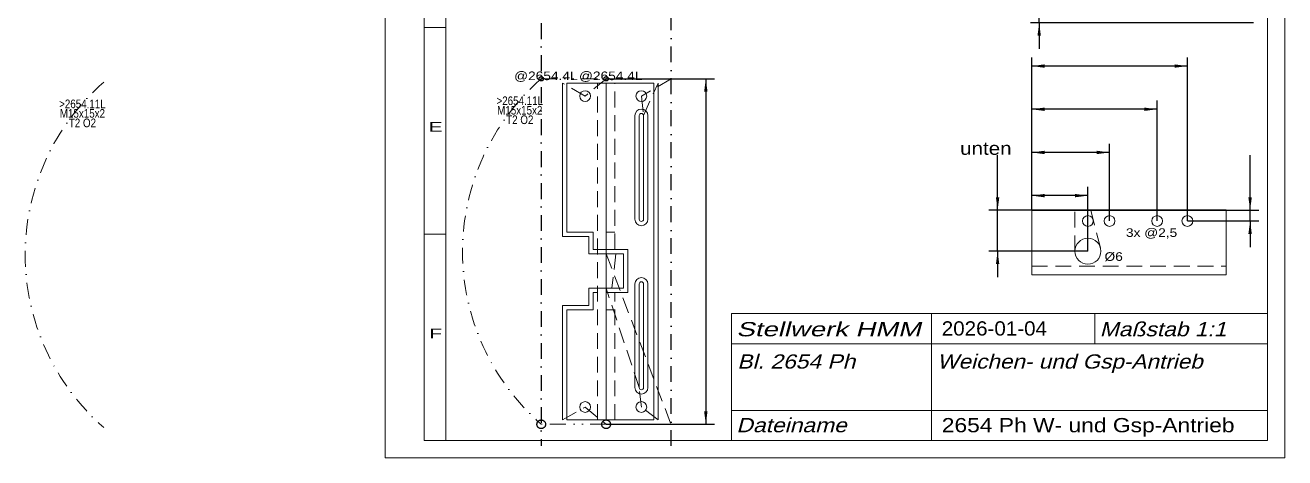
# Model space of a CAD drawing. Extents: x -82 to 209, y 1 to 296.
# Drawn here: x -82.2 to 209, y 1 to 101.2 of the extents above; entities that cross this region are included whole.
import ezdxf
from ezdxf.enums import TextEntityAlignment as Align

# ---------------------------------------------------------------- set-up
doc = ezdxf.new("R2010")
doc.units = 0
doc.header["$LTSCALE"] = 7.305531
for name, pattern in [('DASHDOT', [1, 0.5, -0.25, 0, -0.25]), ('DASHED', [0.75, 0.5, -0.25]), ('DIVIDE', [1.25, 0.5, -0.25, 0, -0.25, 0, -0.25]), ('PHANTOM', [2.5, 1.25, -0.25, 0.25, -0.25, 0.25, -0.25])]:
    doc.linetypes.add(name, pattern=pattern)
for name, color, linetype, lineweight in [('2654_11 RIEGELSCHIEBER', 171, 'CONTINUOUS', 13), ('2654_11L', 30, 'CONTINUOUS', 13), ('2654_11R', 14, 'CONTINUOUS', 13), ('2654_1_3 RAHMEN', 7, 'CONTINUOUS', 13), ('2654___ W-_ GSP-_ SIGNAL-ANTRIEB', 230, 'CONTINUOUS', 13), ('BEMAßUNG', 7, 'CONTINUOUS', 25), ('BESCHRIFTUNG', 7, 'CONTINUOUS', 25), ('MITTELLINIEN', 5, 'DASHDOT', 25), ('STANDARD', 7, 'CONTINUOUS', 0)]:
    doc.layers.add(name, color=color, linetype=linetype, lineweight=lineweight)
doc.styles.add('Arial', font='arial.ttf')

# ---------------------------------------------------------------- blocks, each defined once
blk = doc.blocks.new('D403860736')
at = {"layer": 'BEMAßUNG', "color": 172}
for p, q in [((142.6, 58.35), (142.6, 71.09)), ((195.48, 58.35), (140.6, 58.35)), ((142.6, 48.85), (142.6, 58.35)), ((163.48, 48.85), (140.6, 48.85)), ((142.6, 48.85), (142.6, 42.81))]:
    blk.add_line(p, q, dxfattribs=at)
at = {"layer": 'BEMAßUNG'}
for points in [[(142.6, 58.35), (142.21, 61.32), (142.99, 61.32)], [(142.6, 48.85), (142.99, 45.87), (142.21, 45.87)]]:
    blk.add_solid(points, dxfattribs=at)
blk = doc.blocks.new('D403860992')
at = {"layer": 'BEMAßUNG', "color": 172}
for p, q in [((152.21, 104.22), (152.21, 116.96)), ((160.75, 104.22), (150.21, 104.22)), ((152.21, 101.72), (152.21, 104.22)), ((201.75, 101.72), (150.21, 101.72)), ((152.21, 101.72), (152.21, 95.68))]:
    blk.add_line(p, q, dxfattribs=at)
at = {"layer": 'BEMAßUNG'}
for points in [[(152.21, 104.22), (151.82, 107.2), (152.6, 107.2)], [(152.21, 101.72), (152.6, 98.75), (151.82, 98.75)]]:
    blk.add_solid(points, dxfattribs=at)
blk = doc.blocks.new('D403861248')
at = {"layer": 'BEMAßUNG', "color": 172}
for p, q in [((200.98, 58.35), (200.98, 71.09)), ((150.48, 58.35), (202.98, 58.35)), ((200.98, 55.85), (200.98, 58.35)), ((186.48, 55.85), (202.98, 55.85)), ((200.98, 55.85), (200.98, 49.81))]:
    blk.add_line(p, q, dxfattribs=at)
at = {"layer": 'BEMAßUNG'}
for points in [[(200.98, 58.35), (200.58, 61.32), (201.37, 61.32)], [(200.98, 55.85), (201.37, 52.87), (200.58, 52.87)]]:
    blk.add_solid(points, dxfattribs=at)
blk = doc.blocks.new('D403861504')
at = {"layer": 'BEMAßUNG', "color": 172}
for p, q in [((150.48, 58.35), (150.48, 63.72)), ((163.48, 61.72), (150.48, 61.72)), ((163.48, 48.85), (163.48, 63.72))]:
    blk.add_line(p, q, dxfattribs=at)
at = {"layer": 'BEMAßUNG'}
for points in [[(150.48, 61.72), (153.46, 62.11), (153.46, 61.33)], [(163.48, 61.72), (160.51, 61.33), (160.51, 62.11)]]:
    blk.add_solid(points, dxfattribs=at)
blk = doc.blocks.new('D403861760')
at = {"layer": 'BEMAßUNG', "color": 172}
for p, q in [((150.48, 58.35), (150.48, 73.72)), ((168.48, 55.85), (168.48, 73.72)), ((168.48, 71.72), (150.48, 71.72))]:
    blk.add_line(p, q, dxfattribs=at)
at = {"layer": 'BEMAßUNG'}
for points in [[(150.48, 71.72), (153.46, 72.11), (153.46, 71.33)], [(168.48, 71.72), (165.51, 71.33), (165.51, 72.11)]]:
    blk.add_solid(points, dxfattribs=at)
blk = doc.blocks.new('D403862016')
at = {"layer": 'BEMAßUNG', "color": 172}
for p, q in [((150.48, 58.35), (150.48, 83.72)), ((179.48, 81.72), (150.48, 81.72)), ((179.48, 55.85), (179.48, 83.72))]:
    blk.add_line(p, q, dxfattribs=at)
at = {"layer": 'BEMAßUNG'}
for points in [[(150.48, 81.72), (153.46, 82.11), (153.46, 81.33)], [(179.48, 81.72), (176.51, 81.33), (176.51, 82.11)]]:
    blk.add_solid(points, dxfattribs=at)
blk = doc.blocks.new('D403862272')
at = {"layer": 'BEMAßUNG', "color": 172}
for p, q in [((150.48, 58.35), (150.48, 93.72)), ((186.48, 55.85), (186.48, 93.72)), ((186.48, 91.72), (150.48, 91.72))]:
    blk.add_line(p, q, dxfattribs=at)
at = {"layer": 'BEMAßUNG'}
for points in [[(150.48, 91.72), (153.46, 92.11), (153.46, 91.33)], [(186.48, 91.72), (183.51, 91.33), (183.51, 92.11)]]:
    blk.add_solid(points, dxfattribs=at)
blk = doc.blocks.new('D404110080')
at = {"layer": 'BEMAßUNG', "color": 172}
for p, q in [((52.09, 88.77), (77.14, 88.77)), ((75.14, 88.77), (75.14, 8.77)), ((52.09, 8.77), (77.14, 8.77))]:
    blk.add_line(p, q, dxfattribs=at)
at = {"layer": 'BEMAßUNG'}
for points in [[(75.14, 88.77), (75.53, 85.79), (74.75, 85.79)], [(75.14, 8.77), (74.75, 11.74), (75.53, 11.74)]]:
    blk.add_solid(points, dxfattribs=at)

msp = doc.modelspace()

# ---------------------------------------------------------------- linework, layer by layer
at = {"layer": '2654_11 RIEGELSCHIEBER'}
for p, q in [((43, 87.77), (52.09, 87.77)), ((43, 87.77), (43, 53.26)), ((52.09, 49.27), (52.09, 87.78)), ((52.09, 9.77), (52.09, 87.77)), ((52.09, 87.77), (63.09, 87.77)), ((63.09, 87.78), (63.09, 9.78)), ((58.74, 80.26), (58.74, 56.26)), ((61.74, 56.26), (61.74, 80.26)), ((43, 53.26), (49.09, 53.26)), ((49.09, 53.26), (49.09, 49.26)), ((54.09, 53.27), (52.09, 53.27)), ((49.09, 49.26), (50.09, 49.26)), ((57.09, 49.27), (52.09, 49.27)), ((57.09, 39.27), (57.09, 49.27)), ((58.74, 17.26), (58.74, 41.26)), ((61.74, 17.26), (61.74, 41.26)), ((49.09, 35.27), (49.09, 39.27)), ((49.09, 39.27), (50.09, 39.27)), ((57.09, 39.27), (52.09, 39.27)), ((52.09, 9.78), (52.09, 39.27)), ((43, 35.27), (49.09, 35.27)), ((43, 35.27), (43, 9.77)), ((54.09, 35.27), (52.09, 35.27)), ((43, 9.77), (52.09, 9.77)), ((63.09, 9.77), (52.09, 9.77))]:
    msp.add_line(p, q, dxfattribs=at)
at = {"layer": '2654_11 RIEGELSCHIEBER', "linetype": 'DASHED'}
for p, q in [((50.09, 9.77), (50.09, 87.77)), ((54.09, 49.27), (54.09, 87.78)), ((50.09, 49.26), (52.09, 49.26)), ((54.09, 9.78), (54.09, 39.27))]:
    msp.add_line(p, q, dxfattribs=at)
at = {"layer": '2654_11 RIEGELSCHIEBER'}
for centre, start, end in [((60.24, 80.26), 0, 180), ((60.24, 56.26), 180, 360), ((60.24, 41.26), 0, 180), ((60.24, 17.26), 180, 360)]:
    msp.add_arc(centre, 1.5, start, end, dxfattribs=at)
at = {"layer": '2654_11L', "linetype": 'DIVIDE'}
for p, q in [((37.09, 88.77), (52.09, 88.77)), ((52.09, 8.77), (37.09, 8.77))]:
    msp.add_line(p, q, dxfattribs=at)
at = {"layer": '2654_11L'}
for p, q in [((42, 87.77), (42, 52.26)), ((42, 52.26), (48.09, 52.26)), ((48.09, 52.26), (48.09, 48.26)), ((48.09, 48.26), (54.37, 48.26)), ((48.09, 40.27), (53.38, 40.27)), ((48.09, 36.27), (48.09, 40.27)), ((42, 36.27), (48.09, 36.27)), ((42, 36.27), (42, 9.77))]:
    msp.add_line(p, q, dxfattribs=at)
at = {"layer": '2654_11L', "linetype": 'DASHED'}
for p, q in [((47.23, 84.77), (42, 87.77)), ((52.09, 88.77), (47.23, 84.77)), ((54.37, 48.26), (53.38, 40.27)), ((42, 9.77), (47.23, 12.77)), ((47.23, 12.77), (52.09, 8.77))]:
    msp.add_line(p, q, dxfattribs=at)
at = {"layer": '2654_11L', "linetype": 'PHANTOM', "lineweight": 25}
for centre, radius in [((37.09, 88.77), 0.5), ((37.09, 8.77), 1)]:
    msp.add_circle(centre, radius, dxfattribs=at)
at = {"layer": '2654_11L'}
for centre in [(47.23, 84.77), (47.23, 12.77)]:
    msp.add_circle(centre, 1.25, dxfattribs=at)
at = {"layer": '2654_11R', "linetype": 'DIVIDE'}
for p, q in [((52.09, 88.77), (67.09, 88.77)), ((52.09, 8.77), (67.09, 8.77))]:
    msp.add_line(p, q, dxfattribs=at)
at = {"layer": '2654_11R', "linetype": 'DASHED'}
for p, q in [((67.09, 88.77), (60.23, 84.77)), ((60.74, 80.26), (64.09, 87.78)), ((60.23, 84.77), (60.74, 80.26)), ((52.09, 48.27), (67.09, 8.77)), ((59.74, 17.26), (52.09, 40.27)), ((60.23, 12.77), (59.74, 17.26)), ((64.09, 9.78), (60.23, 12.77))]:
    msp.add_line(p, q, dxfattribs=at)
at = {"layer": '2654_11R'}
for p, q in [((64.09, 87.78), (64.09, 9.78)), ((59.74, 80.26), (59.74, 56.26)), ((60.74, 56.26), (60.74, 80.26)), ((56.09, 48.27), (52.09, 48.27)), ((56.09, 40.27), (56.09, 48.27)), ((59.74, 17.26), (59.74, 41.26)), ((60.74, 17.26), (60.74, 41.26)), ((56.09, 40.27), (52.09, 40.27))]:
    msp.add_line(p, q, dxfattribs=at)
at = {"layer": '2654_11R', "linetype": 'PHANTOM', "lineweight": 25}
for centre, radius in [((52.09, 88.77), 0.5), ((52.09, 8.77), 1)]:
    msp.add_circle(centre, radius, dxfattribs=at)
at = {"layer": '2654_11R'}
for centre in [(60.23, 84.77), (60.23, 12.77)]:
    msp.add_circle(centre, 1.25, dxfattribs=at)
for centre, start, end in [((60.24, 80.26), 0, 180), ((60.24, 56.26), 180, 360), ((60.24, 41.26), 0, 180), ((60.24, 17.26), 180, 360)]:
    msp.add_arc(centre, 0.5, start, end, dxfattribs=at)
at = {"layer": '2654_1_3 RAHMEN'}
for p, q in [((150.48, 43.35), (150.48, 58.35)), ((150.48, 58.35), (195.48, 58.35)), ((195.48, 43.35), (195.48, 58.35)), ((150.48, 43.35), (195.48, 43.35))]:
    msp.add_line(p, q, dxfattribs=at)
at = {"layer": '2654_1_3 RAHMEN', "linetype": 'DASHED'}
for p, q in [((160.48, 48.85), (160.48, 58.35)), ((166.39, 49.6), (164.13, 58.35)), ((150.48, 45.35), (195.48, 45.35))]:
    msp.add_line(p, q, dxfattribs=at)
at = {"layer": '2654_1_3 RAHMEN'}
for centre, radius in [((163.48, 55.85), 1.25), ((168.48, 55.85), 1.25), ((179.48, 55.85), 1.25), ((186.48, 55.85), 1.25), ((163.48, 48.85), 3)]:
    msp.add_circle(centre, radius, dxfattribs=at)
at = {"layer": '2654___ W-_ GSP-_ SIGNAL-ANTRIEB', "linetype": 'DASHDOT'}
for centre in [(-29.14, 48.03), (71.98, 48.77)]:
    msp.add_arc(centre, 53.08, 131.0999, 228.9001, dxfattribs=at)
at = {"layer": 'MITTELLINIEN'}
for p, q in [((37.09, 279.35), (37.09, 3.77)), ((67.09, 3.77), (67.09, 279.35))]:
    msp.add_line(p, q, dxfattribs=at)
at = {"layer": 'STANDARD'}
for p, q in [((1, 1), (1, 296)), ((209, 296), (209, 1)), ((10, 5), (10, 292)), ((15, 5), (15, 287)), ((205, 287), (205, 5)), ((205, 182.12), (205, 5.12)), ((10, 100.67), (15, 100.67)), ((10, 52.83), (15, 52.83)), ((10, 5), (15, 5)), ((205, 5), (15, 5)), ((209, 1), (1, 1))]:
    msp.add_line(p, q, dxfattribs=at)
at = {"layer": 'STANDARD', "lineweight": 0}
for p, q in [((81.11, 34.4), (205, 34.4)), ((81.11, 34.4), (81.11, 5)), ((127.31, 34.4), (127.31, 5)), ((165.11, 34.4), (165.11, 27.4)), ((81.11, 27.4), (205, 27.4)), ((81.11, 12), (205, 12))]:
    msp.add_line(p, q, dxfattribs=at)

# ---------------------------------------------------------------- block references
at = {"layer": 'BEMAßUNG'}
for name in ['D403860992', 'D403862272', 'D404110080', 'D403862016', 'D403861760', 'D403860736', 'D403861248', 'D403861504']:
    msp.add_blockref(name, (0, 0), dxfattribs=at)

# ---------------------------------------------------------------- texts
at = {"layer": '2654_11L', "style": 'Arial', "width": 1.135129}
msp.add_text('@2654.4L', height=2, dxfattribs=at).set_placement((30.82, 90.46), align=Align.TOP_LEFT)
at = {"layer": '2654_11R', "style": 'Arial', "width": 1.135129}
msp.add_text('@2654.4L', height=2, dxfattribs=at).set_placement((45.82, 90.46), align=Align.TOP_LEFT)
at = {"layer": '2654___ W-_ GSP-_ SIGNAL-ANTRIEB', "char_height": 2, "attachment_point": 5, "line_spacing_factor": 0.66, "style": 'Arial'}
for insert in [(32.13, 81.48), (-68.99, 80.75)]:
    msp.add_mtext('\\W0.810848;>2654.11L\\PM15x15x2\\PT2 O2', dxfattribs=dict(at, insert=insert))
at = {"layer": 'BESCHRIFTUNG', "linetype": 'PHANTOM', "style": 'Arial', "width": 1.135137}
msp.add_text('unten', height=3, dxfattribs=at).set_placement((133.93, 74.17), align=Align.TOP_LEFT)
at = {"layer": 'BESCHRIFTUNG', "style": 'Arial'}
for s, width, p in [('3x @2,5', 1.135096, (172.27, 52.15)), ('Ø6', 1.135065, (167.32, 46.61))]:
    msp.add_text(s, height=2, dxfattribs=dict(at, width=width)).set_placement(p)
at = {"layer": 'BESCHRIFTUNG', "style": 'Arial', "oblique": 15}
for s, width, p in [('Stellwerk HMM', 1.375804, (82.2, 32.44)), ('Maßstab 1:1', 1.143719, (166.2, 32.44)), ('Bl. 2654 Ph', 1.143716, (82.42, 24.96)), ('Weichen- und Gsp-Antrieb ', 1.130193, (128.62, 24.96)), ('Dateiname', 1.143709, (82.2, 10.22))]:
    msp.add_text(s, height=3.3, dxfattribs=dict(at, width=width)).set_placement(p, align=Align.TOP_LEFT)
at = {"layer": 'BESCHRIFTUNG', "style": 'Arial'}
for s, width, p in [('2026-01-04', 1.031837, (129.69, 32.62)), ('2654 Ph W- und Gsp-Antrieb', 1.143704, (129.69, 10.22))]:
    msp.add_text(s, height=3.3, dxfattribs=dict(at, width=width)).set_placement(p, align=Align.TOP_LEFT)
at = {"layer": 'STANDARD', "style": 'Arial'}
for s, width, p in [('E', 1.547987, (12.68, 78.76)), ('F', 1.547769, (12.68, 30.93))]:
    msp.add_text(s, height=2.23, dxfattribs=dict(at, width=width)).set_placement(p, align=Align.TOP_CENTER)

doc.saveas('drawing.dxf')
